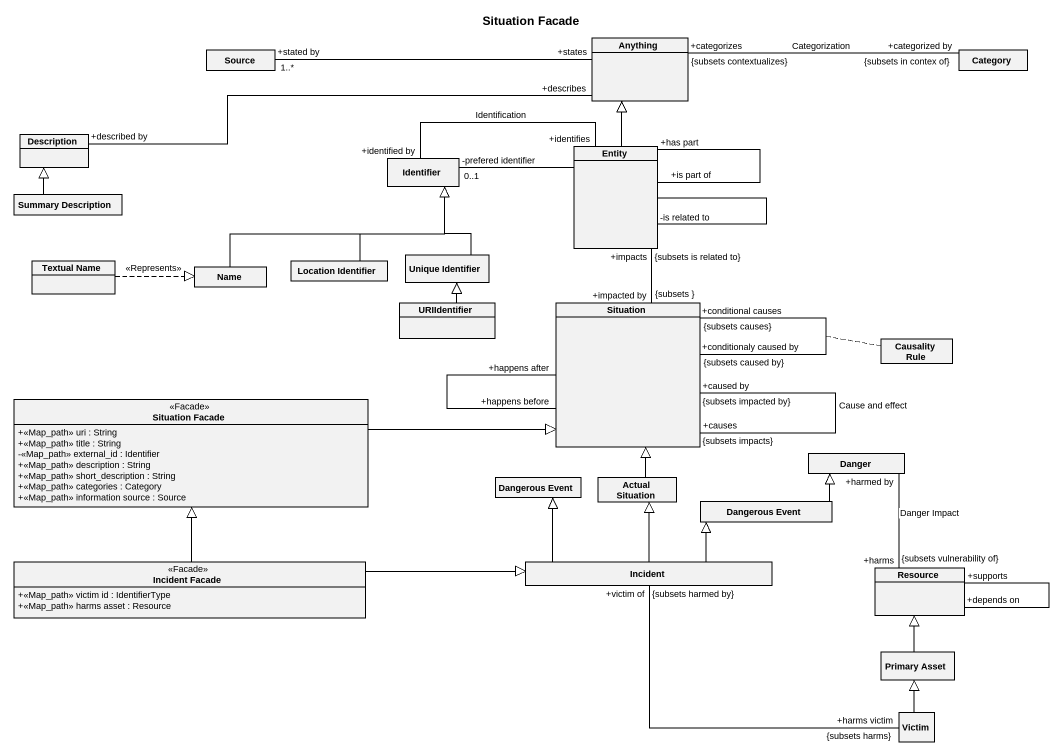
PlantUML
@startuml
title Situation Facade
hide circle
hide empty members
skinparam classAttributeIconSize 0
class Anything
class Source
class Category
class Description
class Identifier
class "Entity" as Entity_
class "Summary Description" as Summary_Description
class "Textual Name" as Textual_Name
class Name
class "Location Identifier" as Location_Identifier
class "Unique Identifier" as Unique_Identifier
class URIIdentifier
class Situation
class "Causality Rule" as Causality_Rule
class "Situation Facade" as Situation_Facade <<Facade>> {
  +<<Map_path>> uri : String
  +<<Map_path>> title : String
  -<<Map_path>> external_id : Identifier
  +<<Map_path>> description : String
  +<<Map_path>> short_description : String
  +<<Map_path>> categories : Category
  +<<Map_path>> information source : Source
}
class Danger
class "Dangerous Event" as Dangerous_Event
class "Actual Situation" as Actual_Situation
class "Dangerous Event" as Dangerous_Event_2
class "Incident Facade" as Incident_Facade <<Facade>> {
  +<<Map_path>> victim id : IdentifierType
  +<<Map_path>> harms asset : Resource
}
class Incident
class Resource
class "Primary Asset" as Primary_Asset
class Victim
Source "+stated by\n1..*" -right- "+states" Anything
Category "+categorized by\n{subsets in contex of}" -left- "+categorizes\n{subsets contextualizes}" Anything : Categorization
Description "+described by" -right- "+describes" Anything
Identifier "+identified by" -right- "+identifies" Entity_ : Identification
Entity_ -up-|> Anything
Entity_ -left- "-prefered identifier\n0..1" Identifier
Entity_ "+is part of" -- "+has part" Entity_
Entity_ -- "-is related to" Entity_
Summary_Description -up-|> Description
Textual_Name .right.|> Name : <<Represents>>
Name -right-|> Identifier
Location_Identifier -up-|> Identifier
Unique_Identifier -up-|> Identifier
URIIdentifier -up-|> Unique_Identifier
Situation "+impacted by\n{subsets }" -up- "+impacts\n{subsets is related to}" Entity_
Situation "+causes\n{subsets impacts}" -- "+caused by\n{subsets impacted by}" Situation : Cause and effect
Situation "+conditionaly caused by\n{subsets caused by}" -- "+conditional causes\n{subsets causes}" Situation
(Situation, Situation) .. Causality_Rule
Situation "+happens before" -- "+happens after" Situation
Situation_Facade -right-|> Situation
Danger "+harmed by" -- "+harms\n{subsets vulnerability of}" Resource : Danger Impact
Actual_Situation -up-|> Situation
Dangerous_Event_2 -right-|> Danger
Incident_Facade -up-|> Situation_Facade
Incident_Facade -right-|> Incident
Incident -up-|> Dangerous_Event
Incident -up-|> Actual_Situation
Incident -right-|> Dangerous_Event_2
Incident "+victim of\n{subsets harmed by}" -right- "+harms victim\n{subsets harms}" Victim
Resource "+depends on" -- "+supports" Resource
Primary_Asset -up-|> Resource
Victim -up-|> Primary_Asset
@enduml
